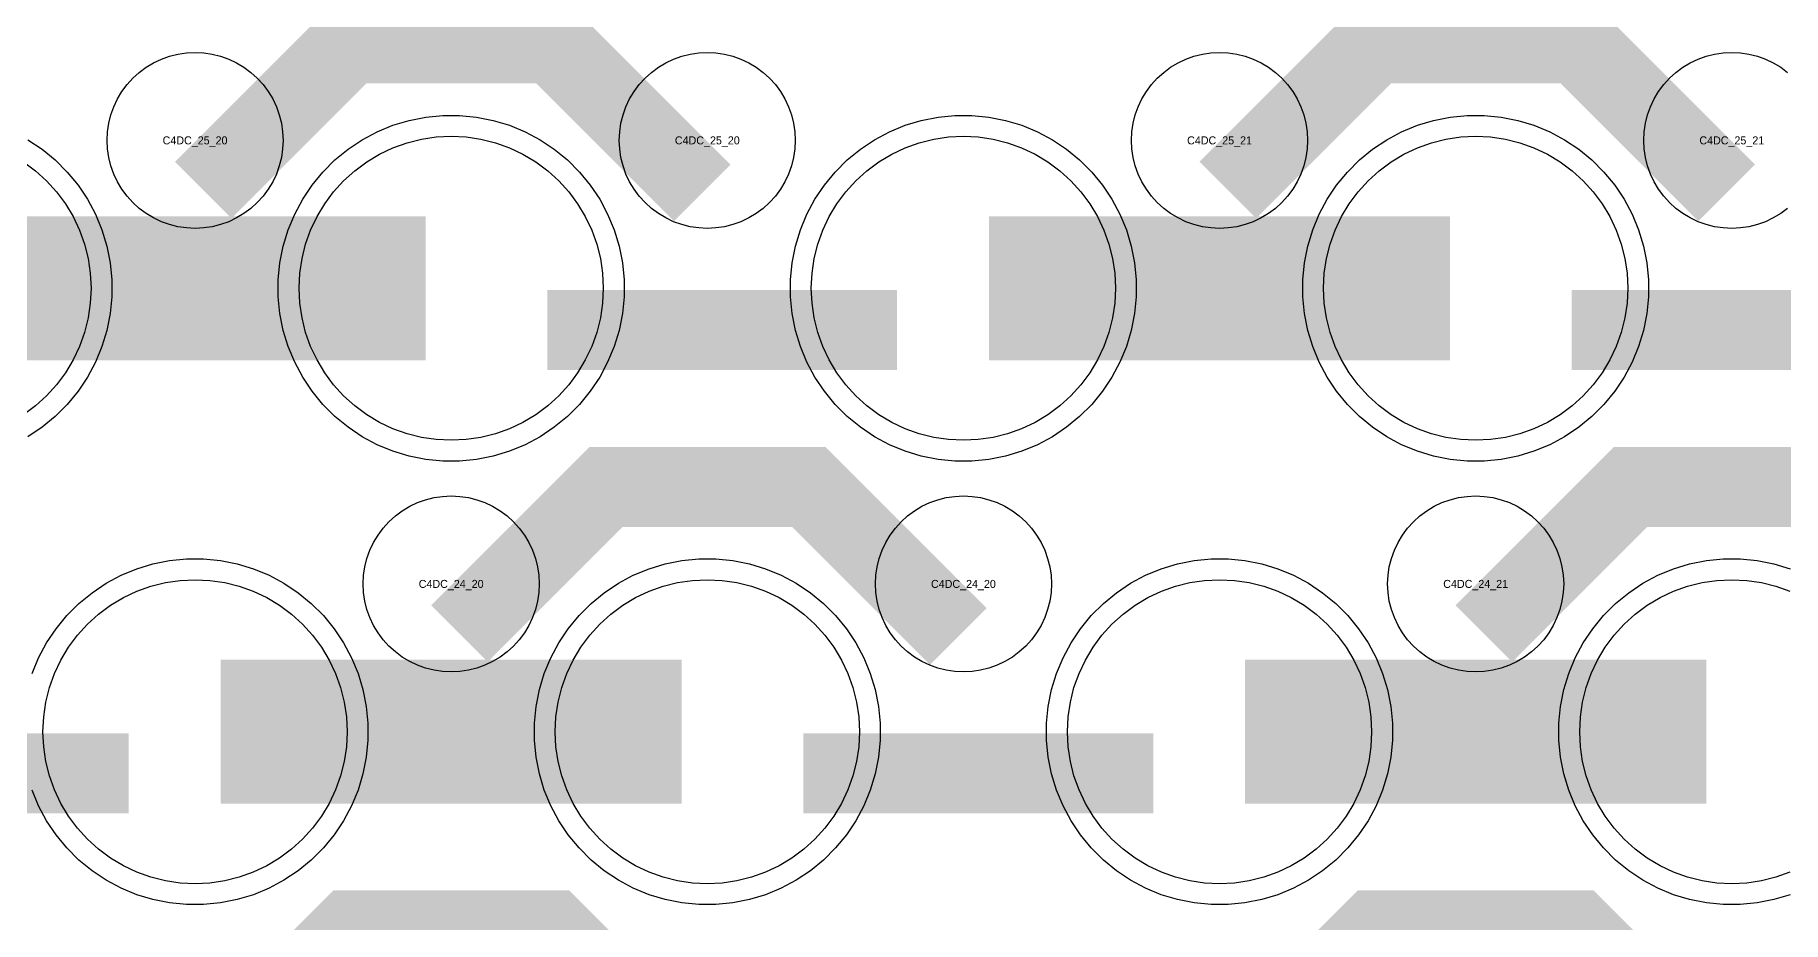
# Model space of a CAD drawing. Extents: x -11880 to 11880, y -14992 to 14992.
# Drawn here: x -5650 to -5104, y -11573 to -11296 of the extents above; entities that cross this region are included whole.
import ezdxf
from ezdxf.enums import TextEntityAlignment as Align

# ---------------------------------------------------------------- set-up
doc = ezdxf.new("R2010")
doc.units = 0
doc.header["$MEASUREMENT"] = 0
for name, color, linetype in [('GDS_775_DT_237', 138, 'CONTINUOUS'), ('RDL1_FS', 34, 'CONTINUOUS'), ('RDL_BS', 160, 'CONTINUOUS')]:
    doc.layers.add(name, color=color, linetype=linetype)

msp = doc.modelspace()

# ---------------------------------------------------------------- linework, layer by layer
at = {"layer": 'RDL1_FS'}
for points in [[(-5520, -11422.969), (-5524.657, -11422.74), (-5529.268, -11422.056), (-5533.791, -11420.924), (-5538.181, -11419.352), (-5542.395, -11417.36), (-5546.395, -11414.962), (-5550.14, -11412.184), (-5553.594, -11409.054), (-5556.724, -11405.6), (-5559.502, -11401.855), (-5561.9, -11397.855), (-5563.892, -11393.641), (-5565.464, -11389.251), (-5566.596, -11384.728), (-5567.28, -11380.117), (-5567.509, -11375.46), (-5567.28, -11370.803), (-5566.596, -11366.192), (-5565.464, -11361.669), (-5563.892, -11357.279), (-5561.9, -11353.065), (-5559.502, -11349.065), (-5556.724, -11345.32), (-5553.594, -11341.866), (-5550.14, -11338.736), (-5546.395, -11335.958), (-5542.395, -11333.56), (-5538.181, -11331.568), (-5533.791, -11329.996), (-5529.268, -11328.864), (-5524.657, -11328.18), (-5520, -11327.951), (-5515.343, -11328.18), (-5510.732, -11328.864), (-5506.209, -11329.996), (-5501.819, -11331.568), (-5497.605, -11333.56), (-5493.605, -11335.958), (-5489.86, -11338.736), (-5486.406, -11341.866), (-5483.276, -11345.32), (-5480.498, -11349.065), (-5478.1, -11353.065), (-5476.108, -11357.279), (-5474.536, -11361.669), (-5473.404, -11366.192), (-5472.72, -11370.803), (-5472.491, -11375.46), (-5472.72, -11380.117), (-5473.404, -11384.728), (-5474.536, -11389.251), (-5476.108, -11393.641), (-5478.1, -11397.855), (-5480.498, -11401.855), (-5483.276, -11405.6), (-5486.406, -11409.054), (-5489.86, -11412.184), (-5493.605, -11414.962), (-5497.605, -11417.36), (-5501.819, -11419.352), (-5506.209, -11420.924), (-5510.732, -11422.056), (-5515.343, -11422.74)], [(-5360, -11422.969), (-5364.657, -11422.74), (-5369.268, -11422.056), (-5373.791, -11420.924), (-5378.181, -11419.352), (-5382.395, -11417.36), (-5386.395, -11414.962), (-5390.14, -11412.184), (-5393.594, -11409.054), (-5396.724, -11405.6), (-5399.502, -11401.855), (-5401.9, -11397.855), (-5403.892, -11393.641), (-5405.464, -11389.251), (-5406.596, -11384.728), (-5407.28, -11380.117), (-5407.509, -11375.46), (-5407.28, -11370.803), (-5406.596, -11366.192), (-5405.464, -11361.669), (-5403.892, -11357.279), (-5401.9, -11353.065), (-5399.502, -11349.065), (-5396.724, -11345.32), (-5393.594, -11341.866), (-5390.14, -11338.736), (-5386.395, -11335.958), (-5382.395, -11333.56), (-5378.181, -11331.568), (-5373.791, -11329.996), (-5369.268, -11328.864), (-5364.657, -11328.18), (-5360, -11327.951), (-5355.343, -11328.18), (-5350.732, -11328.864), (-5346.209, -11329.996), (-5341.819, -11331.568), (-5337.605, -11333.56), (-5333.605, -11335.958), (-5329.86, -11338.736), (-5326.406, -11341.866), (-5323.276, -11345.32), (-5320.498, -11349.065), (-5318.1, -11353.065), (-5316.108, -11357.279), (-5314.536, -11361.669), (-5313.404, -11366.192), (-5312.72, -11370.803), (-5312.491, -11375.46), (-5312.72, -11380.117), (-5313.404, -11384.728), (-5314.536, -11389.251), (-5316.108, -11393.641), (-5318.1, -11397.855), (-5320.498, -11401.855), (-5323.276, -11405.6), (-5326.406, -11409.054), (-5329.86, -11412.184), (-5333.605, -11414.962), (-5337.605, -11417.36), (-5341.819, -11419.352), (-5346.209, -11420.924), (-5350.732, -11422.056), (-5355.343, -11422.74)], [(-5200, -11422.969), (-5204.657, -11422.74), (-5209.268, -11422.056), (-5213.791, -11420.924), (-5218.181, -11419.352), (-5222.395, -11417.36), (-5226.395, -11414.962), (-5230.14, -11412.184), (-5233.594, -11409.054), (-5236.724, -11405.6), (-5239.502, -11401.855), (-5241.9, -11397.855), (-5243.892, -11393.641), (-5245.464, -11389.251), (-5246.596, -11384.728), (-5247.28, -11380.117), (-5247.509, -11375.46), (-5247.28, -11370.803), (-5246.596, -11366.192), (-5245.464, -11361.669), (-5243.892, -11357.279), (-5241.9, -11353.065), (-5239.502, -11349.065), (-5236.724, -11345.32), (-5233.594, -11341.866), (-5230.14, -11338.736), (-5226.395, -11335.958), (-5222.395, -11333.56), (-5218.181, -11331.568), (-5213.791, -11329.996), (-5209.268, -11328.864), (-5204.657, -11328.18), (-5200, -11327.951), (-5195.343, -11328.18), (-5190.732, -11328.864), (-5186.209, -11329.996), (-5181.819, -11331.568), (-5177.605, -11333.56), (-5173.605, -11335.958), (-5169.86, -11338.736), (-5166.406, -11341.866), (-5163.276, -11345.32), (-5160.498, -11349.065), (-5158.1, -11353.065), (-5156.108, -11357.279), (-5154.536, -11361.669), (-5153.404, -11366.192), (-5152.72, -11370.803), (-5152.491, -11375.46), (-5152.72, -11380.117), (-5153.404, -11384.728), (-5154.536, -11389.251), (-5156.108, -11393.641), (-5158.1, -11397.855), (-5160.498, -11401.855), (-5163.276, -11405.6), (-5166.406, -11409.054), (-5169.86, -11412.184), (-5173.605, -11414.962), (-5177.605, -11417.36), (-5181.819, -11419.352), (-5186.209, -11420.924), (-5190.732, -11422.056), (-5195.343, -11422.74)]]:
    msp.add_lwpolyline(points, close=True, dxfattribs=at)
msp.add_lwpolyline([(-5653.605, -11335.958), (-5649.86, -11338.736), (-5646.406, -11341.866), (-5643.276, -11345.32), (-5640.498, -11349.065), (-5638.1, -11353.065), (-5636.108, -11357.279), (-5634.536, -11361.669), (-5633.404, -11366.192), (-5632.72, -11370.803), (-5632.491, -11375.46), (-5632.72, -11380.117), (-5633.404, -11384.728), (-5634.536, -11389.251), (-5636.108, -11393.641), (-5638.1, -11397.855), (-5640.498, -11401.855), (-5643.276, -11405.6), (-5646.406, -11409.054), (-5649.86, -11412.184), (-5653.605, -11414.962)], dxfattribs=at)
for points in [[(-5671.998, -11375.46, 45, 45, 0), (-5599.998, -11375.46, 45, 45, 0)], [(-5599.998, -11375.46, 45, 45, 0), (-5527.998, -11375.46, 45, 45, 0)], [(-5351.998, -11375.46, 45, 45, 0), (-5279.998, -11375.46, 45, 45, 0)], [(-5279.998, -11375.46, 45, 45, 0), (-5207.998, -11375.46, 45, 45, 0)]]:
    msp.add_lwpolyline(points, format="xyseb", dxfattribs=at)
at = {"layer": 'RDL1_FS', "color": 240, "true_color": 0xed1f24}
for points in [[(-5600, -11561.534), (-5604.657, -11561.305), (-5609.268, -11560.621), (-5613.791, -11559.489), (-5618.181, -11557.917), (-5622.395, -11555.925), (-5626.395, -11553.527), (-5630.14, -11550.749), (-5633.594, -11547.619), (-5636.724, -11544.165), (-5639.502, -11540.42), (-5641.9, -11536.42), (-5643.892, -11532.206), (-5645.464, -11527.816), (-5646.596, -11523.293), (-5647.28, -11518.682), (-5647.509, -11514.025), (-5647.28, -11509.368), (-5646.596, -11504.757), (-5645.464, -11500.234), (-5643.892, -11495.844), (-5641.9, -11491.63), (-5639.502, -11487.63), (-5636.724, -11483.885), (-5633.594, -11480.431), (-5630.14, -11477.301), (-5626.395, -11474.523), (-5622.395, -11472.125), (-5618.181, -11470.133), (-5613.791, -11468.561), (-5609.268, -11467.429), (-5604.657, -11466.745), (-5600, -11466.516), (-5595.343, -11466.745), (-5590.732, -11467.429), (-5586.209, -11468.561), (-5581.819, -11470.133), (-5577.605, -11472.125), (-5573.605, -11474.523), (-5569.86, -11477.301), (-5566.406, -11480.431), (-5563.276, -11483.885), (-5560.498, -11487.63), (-5558.1, -11491.63), (-5556.108, -11495.844), (-5554.536, -11500.234), (-5553.404, -11504.757), (-5552.72, -11509.368), (-5552.491, -11514.025), (-5552.72, -11518.682), (-5553.404, -11523.293), (-5554.536, -11527.816), (-5556.108, -11532.206), (-5558.1, -11536.42), (-5560.498, -11540.42), (-5563.276, -11544.165), (-5566.406, -11547.619), (-5569.86, -11550.749), (-5573.605, -11553.527), (-5577.605, -11555.925), (-5581.819, -11557.917), (-5586.209, -11559.489), (-5590.732, -11560.621), (-5595.343, -11561.305)], [(-5440, -11561.534), (-5444.657, -11561.305), (-5449.268, -11560.621), (-5453.791, -11559.489), (-5458.181, -11557.917), (-5462.395, -11555.925), (-5466.395, -11553.527), (-5470.14, -11550.749), (-5473.594, -11547.619), (-5476.724, -11544.165), (-5479.502, -11540.42), (-5481.9, -11536.42), (-5483.892, -11532.206), (-5485.464, -11527.816), (-5486.596, -11523.293), (-5487.28, -11518.682), (-5487.509, -11514.025), (-5487.28, -11509.368), (-5486.596, -11504.757), (-5485.464, -11500.234), (-5483.892, -11495.844), (-5481.9, -11491.63), (-5479.502, -11487.63), (-5476.724, -11483.885), (-5473.594, -11480.431), (-5470.14, -11477.301), (-5466.395, -11474.523), (-5462.395, -11472.125), (-5458.181, -11470.133), (-5453.791, -11468.561), (-5449.268, -11467.429), (-5444.657, -11466.745), (-5440, -11466.516), (-5435.343, -11466.745), (-5430.732, -11467.429), (-5426.209, -11468.561), (-5421.819, -11470.133), (-5417.605, -11472.125), (-5413.605, -11474.523), (-5409.86, -11477.301), (-5406.406, -11480.431), (-5403.276, -11483.885), (-5400.498, -11487.63), (-5398.1, -11491.63), (-5396.108, -11495.844), (-5394.536, -11500.234), (-5393.404, -11504.757), (-5392.72, -11509.368), (-5392.491, -11514.025), (-5392.72, -11518.682), (-5393.404, -11523.293), (-5394.536, -11527.816), (-5396.108, -11532.206), (-5398.1, -11536.42), (-5400.498, -11540.42), (-5403.276, -11544.165), (-5406.406, -11547.619), (-5409.86, -11550.749), (-5413.605, -11553.527), (-5417.605, -11555.925), (-5421.819, -11557.917), (-5426.209, -11559.489), (-5430.732, -11560.621), (-5435.343, -11561.305)], [(-5280, -11561.534), (-5284.657, -11561.305), (-5289.268, -11560.621), (-5293.791, -11559.489), (-5298.181, -11557.917), (-5302.395, -11555.925), (-5306.395, -11553.527), (-5310.14, -11550.749), (-5313.594, -11547.619), (-5316.724, -11544.165), (-5319.502, -11540.42), (-5321.9, -11536.42), (-5323.892, -11532.206), (-5325.464, -11527.816), (-5326.596, -11523.293), (-5327.28, -11518.682), (-5327.509, -11514.025), (-5327.28, -11509.368), (-5326.596, -11504.757), (-5325.464, -11500.234), (-5323.892, -11495.844), (-5321.9, -11491.63), (-5319.502, -11487.63), (-5316.724, -11483.885), (-5313.594, -11480.431), (-5310.14, -11477.301), (-5306.395, -11474.523), (-5302.395, -11472.125), (-5298.181, -11470.133), (-5293.791, -11468.561), (-5289.268, -11467.429), (-5284.657, -11466.745), (-5280, -11466.516), (-5275.343, -11466.745), (-5270.732, -11467.429), (-5266.209, -11468.561), (-5261.819, -11470.133), (-5257.605, -11472.125), (-5253.605, -11474.523), (-5249.86, -11477.301), (-5246.406, -11480.431), (-5243.276, -11483.885), (-5240.498, -11487.63), (-5238.1, -11491.63), (-5236.108, -11495.844), (-5234.536, -11500.234), (-5233.404, -11504.757), (-5232.72, -11509.368), (-5232.491, -11514.025), (-5232.72, -11518.682), (-5233.404, -11523.293), (-5234.536, -11527.816), (-5236.108, -11532.206), (-5238.1, -11536.42), (-5240.498, -11540.42), (-5243.276, -11544.165), (-5246.406, -11547.619), (-5249.86, -11550.749), (-5253.605, -11553.527), (-5257.605, -11555.925), (-5261.819, -11557.917), (-5266.209, -11559.489), (-5270.732, -11560.621), (-5275.343, -11561.305)]]:
    msp.add_lwpolyline(points, close=True, dxfattribs=at)
msp.add_lwpolyline([(-5101.819, -11557.917), (-5106.209, -11559.489), (-5110.732, -11560.621), (-5115.343, -11561.305), (-5120, -11561.534), (-5124.657, -11561.305), (-5129.268, -11560.621), (-5133.791, -11559.489), (-5138.181, -11557.917), (-5142.395, -11555.925), (-5146.395, -11553.527), (-5150.14, -11550.749), (-5153.594, -11547.619), (-5156.724, -11544.165), (-5159.502, -11540.42), (-5161.9, -11536.42), (-5163.892, -11532.206), (-5165.464, -11527.816), (-5166.596, -11523.293), (-5167.28, -11518.682), (-5167.509, -11514.025), (-5167.28, -11509.368), (-5166.596, -11504.757), (-5165.464, -11500.234), (-5163.892, -11495.844), (-5161.9, -11491.63), (-5159.502, -11487.63), (-5156.724, -11483.885), (-5153.594, -11480.431), (-5150.14, -11477.301), (-5146.395, -11474.523), (-5142.395, -11472.125), (-5138.181, -11470.133), (-5133.791, -11468.561), (-5129.268, -11467.429), (-5124.657, -11466.745), (-5120, -11466.516), (-5115.343, -11466.745), (-5110.732, -11467.429), (-5106.209, -11468.561), (-5101.819, -11470.133)], dxfattribs=at)
for points in [[(-5591.998, -11514.025, 45, 45, 0), (-5519.998, -11514.025, 45, 45, 0)], [(-5519.998, -11514.025, 45, 45, 0), (-5447.998, -11514.025, 45, 45, 0)], [(-5271.998, -11514.025, 45, 45, 0), (-5199.998, -11514.025, 45, 45, 0)], [(-5199.998, -11514.025, 45, 45, 0), (-5127.998, -11514.025, 45, 45, 0)]]:
    msp.add_lwpolyline(points, format="xyseb", dxfattribs=at)
at = {"layer": 'RDL_BS'}
for points in [[(-5597.438, -11344.774, 25, 25, 0), (-5551.623, -11298.959, 25, 25, 0), (-5518.07, -11298.959, 25, 25, 0)], [(-5441.599, -11345.673, 25, 25, 0), (-5488.313, -11298.959, 25, 25, 0), (-5518.071, -11298.959, 25, 25, 0)], [(-5277.438, -11344.774, 25, 25, 0), (-5231.623, -11298.959, 25, 25, 0), (-5198.07, -11298.959, 25, 25, 0)], [(-5121.599, -11345.673, 25, 25, 0), (-5168.313, -11298.959, 25, 25, 0), (-5198.071, -11298.959, 25, 25, 0)], [(-5489.984, -11388.473, 25, 25, 0), (-5380.719, -11388.473, 25, 25, 0)], [(-5169.984, -11388.473, 25, 25, 0), (-5060.719, -11388.473, 25, 25, 0)], [(-5517.438, -11483.339, 25, 25, 0), (-5471.623, -11437.524, 25, 25, 0), (-5438.07, -11437.524, 25, 25, 0)], [(-5361.599, -11484.238, 25, 25, 0), (-5408.313, -11437.524, 25, 25, 0), (-5438.071, -11437.524, 25, 25, 0)], [(-5197.438, -11483.339, 25, 25, 0), (-5151.623, -11437.524, 25, 25, 0), (-5118.07, -11437.524, 25, 25, 0)], [(-5041.599, -11484.238, 25, 25, 0), (-5088.313, -11437.524, 25, 25, 0), (-5118.071, -11437.524, 25, 25, 0)], [(-5597.438, -11621.904, 25, 25, 0), (-5551.623, -11576.089, 25, 25, 0), (-5518.07, -11576.089, 25, 25, 0)], [(-5441.599, -11622.803, 25, 25, 0), (-5488.313, -11576.089, 25, 25, 0), (-5518.071, -11576.089, 25, 25, 0)], [(-5277.438, -11621.904, 25, 25, 0), (-5231.623, -11576.089, 25, 25, 0), (-5198.07, -11576.089, 25, 25, 0)], [(-5121.599, -11622.803, 25, 25, 0), (-5168.313, -11576.089, 25, 25, 0), (-5198.071, -11576.089, 25, 25, 0)]]:
    msp.add_lwpolyline(points, format="xyseb", dxfattribs=at)
for points in [[(-5600, -11356.766), (-5602.693, -11356.634), (-5605.365, -11356.238), (-5607.984, -11355.581), (-5610.519, -11354.674), (-5612.956, -11353.522), (-5615.28, -11352.129), (-5617.443, -11350.526), (-5619.442, -11348.714), (-5621.254, -11346.715), (-5622.857, -11344.552), (-5624.25, -11342.228), (-5625.402, -11339.791), (-5626.309, -11337.256), (-5626.966, -11334.637), (-5627.362, -11331.965), (-5627.494, -11329.272), (-5627.362, -11326.579), (-5626.966, -11323.907), (-5626.309, -11321.288), (-5625.402, -11318.753), (-5624.25, -11316.316), (-5622.857, -11313.992), (-5621.254, -11311.829), (-5619.442, -11309.83), (-5617.443, -11308.018), (-5615.28, -11306.415), (-5612.956, -11305.022), (-5610.519, -11303.87), (-5607.984, -11302.963), (-5605.365, -11302.306), (-5602.693, -11301.91), (-5600, -11301.778), (-5597.307, -11301.91), (-5594.635, -11302.306), (-5592.016, -11302.963), (-5589.481, -11303.87), (-5587.044, -11305.022), (-5584.72, -11306.415), (-5582.557, -11308.018), (-5580.558, -11309.83), (-5578.746, -11311.829), (-5577.143, -11313.992), (-5575.75, -11316.316), (-5574.598, -11318.753), (-5573.691, -11321.288), (-5573.034, -11323.907), (-5572.638, -11326.579), (-5572.506, -11329.272), (-5572.638, -11331.965), (-5573.034, -11334.637), (-5573.691, -11337.256), (-5574.598, -11339.791), (-5575.75, -11342.228), (-5577.143, -11344.552), (-5578.746, -11346.715), (-5580.558, -11348.714), (-5582.557, -11350.526), (-5584.72, -11352.129), (-5587.044, -11353.522), (-5589.481, -11354.674), (-5592.016, -11355.581), (-5594.635, -11356.238), (-5597.307, -11356.634)], [(-5440, -11356.766), (-5442.693, -11356.634), (-5445.365, -11356.238), (-5447.984, -11355.581), (-5450.519, -11354.674), (-5452.956, -11353.522), (-5455.28, -11352.129), (-5457.443, -11350.526), (-5459.442, -11348.714), (-5461.254, -11346.715), (-5462.857, -11344.552), (-5464.25, -11342.228), (-5465.402, -11339.791), (-5466.309, -11337.256), (-5466.966, -11334.637), (-5467.362, -11331.965), (-5467.494, -11329.272), (-5467.362, -11326.579), (-5466.966, -11323.907), (-5466.309, -11321.288), (-5465.402, -11318.753), (-5464.25, -11316.316), (-5462.857, -11313.992), (-5461.254, -11311.829), (-5459.442, -11309.83), (-5457.443, -11308.018), (-5455.28, -11306.415), (-5452.956, -11305.022), (-5450.519, -11303.87), (-5447.984, -11302.963), (-5445.365, -11302.306), (-5442.693, -11301.91), (-5440, -11301.778), (-5437.307, -11301.91), (-5434.635, -11302.306), (-5432.016, -11302.963), (-5429.481, -11303.87), (-5427.044, -11305.022), (-5424.72, -11306.415), (-5422.557, -11308.018), (-5420.558, -11309.83), (-5418.746, -11311.829), (-5417.143, -11313.992), (-5415.75, -11316.316), (-5414.598, -11318.753), (-5413.691, -11321.288), (-5413.034, -11323.907), (-5412.638, -11326.579), (-5412.506, -11329.272), (-5412.638, -11331.965), (-5413.034, -11334.637), (-5413.691, -11337.256), (-5414.598, -11339.791), (-5415.75, -11342.228), (-5417.143, -11344.552), (-5418.746, -11346.715), (-5420.558, -11348.714), (-5422.557, -11350.526), (-5424.72, -11352.129), (-5427.044, -11353.522), (-5429.481, -11354.674), (-5432.016, -11355.581), (-5434.635, -11356.238), (-5437.307, -11356.634)], [(-5280, -11356.766), (-5282.693, -11356.634), (-5285.365, -11356.238), (-5287.984, -11355.581), (-5290.519, -11354.674), (-5292.956, -11353.522), (-5295.28, -11352.129), (-5297.443, -11350.526), (-5299.442, -11348.714), (-5301.254, -11346.715), (-5302.857, -11344.552), (-5304.25, -11342.228), (-5305.402, -11339.791), (-5306.309, -11337.256), (-5306.966, -11334.637), (-5307.362, -11331.965), (-5307.494, -11329.272), (-5307.362, -11326.579), (-5306.966, -11323.907), (-5306.309, -11321.288), (-5305.402, -11318.753), (-5304.25, -11316.316), (-5302.857, -11313.992), (-5301.254, -11311.829), (-5299.442, -11309.83), (-5297.443, -11308.018), (-5295.28, -11306.415), (-5292.956, -11305.022), (-5290.519, -11303.87), (-5287.984, -11302.963), (-5285.365, -11302.306), (-5282.693, -11301.91), (-5280, -11301.778), (-5277.307, -11301.91), (-5274.635, -11302.306), (-5272.016, -11302.963), (-5269.481, -11303.87), (-5267.044, -11305.022), (-5264.72, -11306.415), (-5262.557, -11308.018), (-5260.558, -11309.83), (-5258.746, -11311.829), (-5257.143, -11313.992), (-5255.75, -11316.316), (-5254.598, -11318.753), (-5253.691, -11321.288), (-5253.034, -11323.907), (-5252.638, -11326.579), (-5252.506, -11329.272), (-5252.638, -11331.965), (-5253.034, -11334.637), (-5253.691, -11337.256), (-5254.598, -11339.791), (-5255.75, -11342.228), (-5257.143, -11344.552), (-5258.746, -11346.715), (-5260.558, -11348.714), (-5262.557, -11350.526), (-5264.72, -11352.129), (-5267.044, -11353.522), (-5269.481, -11354.674), (-5272.016, -11355.581), (-5274.635, -11356.238), (-5277.307, -11356.634)], [(-5522.644, -11429.46), (-5527.938, -11428.943), (-5533.165, -11427.897), (-5538.205, -11426.366), (-5543.115, -11424.335), (-5547.777, -11421.843), (-5552.191, -11418.896), (-5556.292, -11415.534), (-5560.074, -11411.752), (-5563.436, -11407.651), (-5566.383, -11403.237), (-5568.875, -11398.575), (-5570.906, -11393.665), (-5572.437, -11388.625), (-5573.483, -11383.398), (-5574, -11378.104), (-5574, -11372.816), (-5573.483, -11367.522), (-5572.437, -11362.295), (-5570.906, -11357.255), (-5568.875, -11352.345), (-5566.383, -11347.683), (-5563.436, -11343.269), (-5560.074, -11339.168), (-5556.292, -11335.386), (-5552.191, -11332.024), (-5547.777, -11329.077), (-5543.115, -11326.585), (-5538.205, -11324.554), (-5533.165, -11323.023), (-5527.938, -11321.977), (-5522.644, -11321.46), (-5517.356, -11321.46), (-5512.062, -11321.977), (-5506.835, -11323.023), (-5501.795, -11324.554), (-5496.885, -11326.585), (-5492.223, -11329.077), (-5487.809, -11332.024), (-5483.708, -11335.386), (-5479.926, -11339.168), (-5476.564, -11343.269), (-5473.617, -11347.683), (-5471.125, -11352.345), (-5469.094, -11357.255), (-5467.563, -11362.295), (-5466.517, -11367.522), (-5466, -11372.816), (-5466, -11378.104), (-5466.517, -11383.398), (-5467.563, -11388.625), (-5469.094, -11393.665), (-5471.125, -11398.575), (-5473.617, -11403.237), (-5476.564, -11407.651), (-5479.926, -11411.752), (-5483.708, -11415.534), (-5487.809, -11418.896), (-5492.223, -11421.843), (-5496.885, -11424.335), (-5501.795, -11426.366), (-5506.835, -11427.897), (-5512.062, -11428.943), (-5517.356, -11429.46)], [(-5362.644, -11429.46), (-5367.938, -11428.943), (-5373.165, -11427.897), (-5378.205, -11426.366), (-5383.115, -11424.335), (-5387.777, -11421.843), (-5392.191, -11418.896), (-5396.292, -11415.534), (-5400.074, -11411.752), (-5403.436, -11407.651), (-5406.383, -11403.237), (-5408.875, -11398.575), (-5410.906, -11393.665), (-5412.437, -11388.625), (-5413.483, -11383.398), (-5414, -11378.104), (-5414, -11372.816), (-5413.483, -11367.522), (-5412.437, -11362.295), (-5410.906, -11357.255), (-5408.875, -11352.345), (-5406.383, -11347.683), (-5403.436, -11343.269), (-5400.074, -11339.168), (-5396.292, -11335.386), (-5392.191, -11332.024), (-5387.777, -11329.077), (-5383.115, -11326.585), (-5378.205, -11324.554), (-5373.165, -11323.023), (-5367.938, -11321.977), (-5362.644, -11321.46), (-5357.356, -11321.46), (-5352.062, -11321.977), (-5346.835, -11323.023), (-5341.795, -11324.554), (-5336.885, -11326.585), (-5332.223, -11329.077), (-5327.809, -11332.024), (-5323.708, -11335.386), (-5319.926, -11339.168), (-5316.564, -11343.269), (-5313.617, -11347.683), (-5311.125, -11352.345), (-5309.094, -11357.255), (-5307.563, -11362.295), (-5306.517, -11367.522), (-5306, -11372.816), (-5306, -11378.104), (-5306.517, -11383.398), (-5307.563, -11388.625), (-5309.094, -11393.665), (-5311.125, -11398.575), (-5313.617, -11403.237), (-5316.564, -11407.651), (-5319.926, -11411.752), (-5323.708, -11415.534), (-5327.809, -11418.896), (-5332.223, -11421.843), (-5336.885, -11424.335), (-5341.795, -11426.366), (-5346.835, -11427.897), (-5352.062, -11428.943), (-5357.356, -11429.46)], [(-5202.644, -11429.46), (-5207.938, -11428.943), (-5213.165, -11427.897), (-5218.205, -11426.366), (-5223.115, -11424.335), (-5227.777, -11421.843), (-5232.191, -11418.896), (-5236.292, -11415.534), (-5240.074, -11411.752), (-5243.436, -11407.651), (-5246.383, -11403.237), (-5248.875, -11398.575), (-5250.906, -11393.665), (-5252.437, -11388.625), (-5253.483, -11383.398), (-5254, -11378.104), (-5254, -11372.816), (-5253.483, -11367.522), (-5252.437, -11362.295), (-5250.906, -11357.255), (-5248.875, -11352.345), (-5246.383, -11347.683), (-5243.436, -11343.269), (-5240.074, -11339.168), (-5236.292, -11335.386), (-5232.191, -11332.024), (-5227.777, -11329.077), (-5223.115, -11326.585), (-5218.205, -11324.554), (-5213.165, -11323.023), (-5207.938, -11321.977), (-5202.644, -11321.46), (-5197.356, -11321.46), (-5192.062, -11321.977), (-5186.835, -11323.023), (-5181.795, -11324.554), (-5176.885, -11326.585), (-5172.223, -11329.077), (-5167.809, -11332.024), (-5163.708, -11335.386), (-5159.926, -11339.168), (-5156.564, -11343.269), (-5153.617, -11347.683), (-5151.125, -11352.345), (-5149.094, -11357.255), (-5147.563, -11362.295), (-5146.517, -11367.522), (-5146, -11372.816), (-5146, -11378.104), (-5146.517, -11383.398), (-5147.563, -11388.625), (-5149.094, -11393.665), (-5151.125, -11398.575), (-5153.617, -11403.237), (-5156.564, -11407.651), (-5159.926, -11411.752), (-5163.708, -11415.534), (-5167.809, -11418.896), (-5172.223, -11421.843), (-5176.885, -11424.335), (-5181.795, -11426.366), (-5186.835, -11427.897), (-5192.062, -11428.943), (-5197.356, -11429.46)], [(-5520, -11495.331), (-5522.693, -11495.199), (-5525.365, -11494.803), (-5527.984, -11494.146), (-5530.519, -11493.239), (-5532.956, -11492.087), (-5535.28, -11490.694), (-5537.443, -11489.091), (-5539.442, -11487.279), (-5541.254, -11485.28), (-5542.857, -11483.117), (-5544.25, -11480.793), (-5545.402, -11478.356), (-5546.309, -11475.821), (-5546.966, -11473.202), (-5547.362, -11470.53), (-5547.494, -11467.837), (-5547.362, -11465.144), (-5546.966, -11462.472), (-5546.309, -11459.853), (-5545.402, -11457.318), (-5544.25, -11454.881), (-5542.857, -11452.557), (-5541.254, -11450.394), (-5539.442, -11448.395), (-5537.443, -11446.583), (-5535.28, -11444.98), (-5532.956, -11443.587), (-5530.519, -11442.435), (-5527.984, -11441.528), (-5525.365, -11440.871), (-5522.693, -11440.475), (-5520, -11440.343), (-5517.307, -11440.475), (-5514.635, -11440.871), (-5512.016, -11441.528), (-5509.481, -11442.435), (-5507.044, -11443.587), (-5504.72, -11444.98), (-5502.557, -11446.583), (-5500.558, -11448.395), (-5498.746, -11450.394), (-5497.143, -11452.557), (-5495.75, -11454.881), (-5494.598, -11457.318), (-5493.691, -11459.853), (-5493.034, -11462.472), (-5492.638, -11465.144), (-5492.506, -11467.837), (-5492.638, -11470.53), (-5493.034, -11473.202), (-5493.691, -11475.821), (-5494.598, -11478.356), (-5495.75, -11480.793), (-5497.143, -11483.117), (-5498.746, -11485.28), (-5500.558, -11487.279), (-5502.557, -11489.091), (-5504.72, -11490.694), (-5507.044, -11492.087), (-5509.481, -11493.239), (-5512.016, -11494.146), (-5514.635, -11494.803), (-5517.307, -11495.199)], [(-5360, -11495.331), (-5362.693, -11495.199), (-5365.365, -11494.803), (-5367.984, -11494.146), (-5370.519, -11493.239), (-5372.956, -11492.087), (-5375.28, -11490.694), (-5377.443, -11489.091), (-5379.442, -11487.279), (-5381.254, -11485.28), (-5382.857, -11483.117), (-5384.25, -11480.793), (-5385.402, -11478.356), (-5386.309, -11475.821), (-5386.966, -11473.202), (-5387.362, -11470.53), (-5387.494, -11467.837), (-5387.362, -11465.144), (-5386.966, -11462.472), (-5386.309, -11459.853), (-5385.402, -11457.318), (-5384.25, -11454.881), (-5382.857, -11452.557), (-5381.254, -11450.394), (-5379.442, -11448.395), (-5377.443, -11446.583), (-5375.28, -11444.98), (-5372.956, -11443.587), (-5370.519, -11442.435), (-5367.984, -11441.528), (-5365.365, -11440.871), (-5362.693, -11440.475), (-5360, -11440.343), (-5357.307, -11440.475), (-5354.635, -11440.871), (-5352.016, -11441.528), (-5349.481, -11442.435), (-5347.044, -11443.587), (-5344.72, -11444.98), (-5342.557, -11446.583), (-5340.558, -11448.395), (-5338.746, -11450.394), (-5337.143, -11452.557), (-5335.75, -11454.881), (-5334.598, -11457.318), (-5333.691, -11459.853), (-5333.034, -11462.472), (-5332.638, -11465.144), (-5332.506, -11467.837), (-5332.638, -11470.53), (-5333.034, -11473.202), (-5333.691, -11475.821), (-5334.598, -11478.356), (-5335.75, -11480.793), (-5337.143, -11483.117), (-5338.746, -11485.28), (-5340.558, -11487.279), (-5342.557, -11489.091), (-5344.72, -11490.694), (-5347.044, -11492.087), (-5349.481, -11493.239), (-5352.016, -11494.146), (-5354.635, -11494.803), (-5357.307, -11495.199)], [(-5200, -11495.331), (-5202.693, -11495.199), (-5205.365, -11494.803), (-5207.984, -11494.146), (-5210.519, -11493.239), (-5212.956, -11492.087), (-5215.28, -11490.694), (-5217.443, -11489.091), (-5219.442, -11487.279), (-5221.254, -11485.28), (-5222.857, -11483.117), (-5224.25, -11480.793), (-5225.402, -11478.356), (-5226.309, -11475.821), (-5226.966, -11473.202), (-5227.362, -11470.53), (-5227.494, -11467.837), (-5227.362, -11465.144), (-5226.966, -11462.472), (-5226.309, -11459.853), (-5225.402, -11457.318), (-5224.25, -11454.881), (-5222.857, -11452.557), (-5221.254, -11450.394), (-5219.442, -11448.395), (-5217.443, -11446.583), (-5215.28, -11444.98), (-5212.956, -11443.587), (-5210.519, -11442.435), (-5207.984, -11441.528), (-5205.365, -11440.871), (-5202.693, -11440.475), (-5200, -11440.343), (-5197.307, -11440.475), (-5194.635, -11440.871), (-5192.016, -11441.528), (-5189.481, -11442.435), (-5187.044, -11443.587), (-5184.72, -11444.98), (-5182.557, -11446.583), (-5180.558, -11448.395), (-5178.746, -11450.394), (-5177.143, -11452.557), (-5175.75, -11454.881), (-5174.598, -11457.318), (-5173.691, -11459.853), (-5173.034, -11462.472), (-5172.638, -11465.144), (-5172.506, -11467.837), (-5172.638, -11470.53), (-5173.034, -11473.202), (-5173.691, -11475.821), (-5174.598, -11478.356), (-5175.75, -11480.793), (-5177.143, -11483.117), (-5178.746, -11485.28), (-5180.558, -11487.279), (-5182.557, -11489.091), (-5184.72, -11490.694), (-5187.044, -11492.087), (-5189.481, -11493.239), (-5192.016, -11494.146), (-5194.635, -11494.803), (-5197.307, -11495.199)]]:
    msp.add_lwpolyline(points, close=True, dxfattribs=at)
for points in [[(-5102.557, -11350.526), (-5104.72, -11352.129), (-5107.044, -11353.522), (-5109.481, -11354.674), (-5112.016, -11355.581), (-5114.635, -11356.238), (-5117.307, -11356.634), (-5120, -11356.766), (-5122.693, -11356.634), (-5125.365, -11356.238), (-5127.984, -11355.581), (-5130.519, -11354.674), (-5132.956, -11353.522), (-5135.28, -11352.129), (-5137.443, -11350.526), (-5139.442, -11348.714), (-5141.254, -11346.715), (-5142.857, -11344.552), (-5144.25, -11342.228), (-5145.402, -11339.791), (-5146.309, -11337.256), (-5146.966, -11334.637), (-5147.362, -11331.965), (-5147.494, -11329.272), (-5147.362, -11326.579), (-5146.966, -11323.907), (-5146.309, -11321.288), (-5145.402, -11318.753), (-5144.25, -11316.316), (-5142.857, -11313.992), (-5141.254, -11311.829), (-5139.442, -11309.83), (-5137.443, -11308.018), (-5135.28, -11306.415), (-5132.956, -11305.022), (-5130.519, -11303.87), (-5127.984, -11302.963), (-5125.365, -11302.306), (-5122.693, -11301.91), (-5120, -11301.778), (-5117.307, -11301.91), (-5114.635, -11302.306), (-5112.016, -11302.963), (-5109.481, -11303.87), (-5107.044, -11305.022), (-5104.72, -11306.415), (-5102.557, -11308.018)], [(-5652.223, -11329.077), (-5647.809, -11332.024), (-5643.708, -11335.386), (-5639.926, -11339.168), (-5636.564, -11343.269), (-5633.617, -11347.683), (-5631.125, -11352.345), (-5629.094, -11357.255), (-5627.563, -11362.295), (-5626.517, -11367.522), (-5626, -11372.816), (-5626, -11378.104), (-5626.517, -11383.398), (-5627.563, -11388.625), (-5629.094, -11393.665), (-5631.125, -11398.575), (-5633.617, -11403.237), (-5636.564, -11407.651), (-5639.926, -11411.752), (-5643.708, -11415.534), (-5647.809, -11418.896), (-5652.223, -11421.843)]]:
    msp.add_lwpolyline(points, dxfattribs=at)
at = {"layer": 'RDL_BS', "color": 240, "true_color": 0xed1f24}
for points in [[(-5650.906, -11495.82), (-5648.875, -11490.91), (-5646.383, -11486.248), (-5643.436, -11481.834), (-5640.074, -11477.733), (-5636.292, -11473.951), (-5632.191, -11470.589), (-5627.777, -11467.642), (-5623.115, -11465.15), (-5618.205, -11463.119), (-5613.165, -11461.588), (-5607.938, -11460.542), (-5602.644, -11460.025), (-5597.356, -11460.025), (-5592.062, -11460.542), (-5586.835, -11461.588), (-5581.795, -11463.119), (-5576.885, -11465.15), (-5572.223, -11467.642), (-5567.809, -11470.589), (-5563.708, -11473.951), (-5559.926, -11477.733), (-5556.564, -11481.834), (-5553.617, -11486.248), (-5551.125, -11490.91), (-5549.094, -11495.82), (-5547.563, -11500.86), (-5546.517, -11506.087), (-5546, -11511.381), (-5546, -11516.669), (-5546.517, -11521.963), (-5547.563, -11527.19), (-5549.094, -11532.23), (-5551.125, -11537.14), (-5553.617, -11541.802), (-5556.564, -11546.216), (-5559.926, -11550.317), (-5563.708, -11554.099), (-5567.809, -11557.461), (-5572.223, -11560.408), (-5576.885, -11562.9), (-5581.795, -11564.931), (-5586.835, -11566.462), (-5592.062, -11567.508), (-5597.356, -11568.025), (-5602.644, -11568.025), (-5607.938, -11567.508), (-5613.165, -11566.462), (-5618.205, -11564.931), (-5623.115, -11562.9), (-5627.777, -11560.408), (-5632.191, -11557.461), (-5636.292, -11554.099), (-5640.074, -11550.317), (-5643.436, -11546.216), (-5646.383, -11541.802), (-5648.875, -11537.14), (-5650.906, -11532.23)], [(-5101.795, -11564.931), (-5106.835, -11566.462), (-5112.062, -11567.508), (-5117.356, -11568.025), (-5122.644, -11568.025), (-5127.938, -11567.508), (-5133.165, -11566.462), (-5138.205, -11564.931), (-5143.115, -11562.9), (-5147.777, -11560.408), (-5152.191, -11557.461), (-5156.292, -11554.099), (-5160.074, -11550.317), (-5163.436, -11546.216), (-5166.383, -11541.802), (-5168.875, -11537.14), (-5170.906, -11532.23), (-5172.437, -11527.19), (-5173.483, -11521.963), (-5174, -11516.669), (-5174, -11511.381), (-5173.483, -11506.087), (-5172.437, -11500.86), (-5170.906, -11495.82), (-5168.875, -11490.91), (-5166.383, -11486.248), (-5163.436, -11481.834), (-5160.074, -11477.733), (-5156.292, -11473.951), (-5152.191, -11470.589), (-5147.777, -11467.642), (-5143.115, -11465.15), (-5138.205, -11463.119), (-5133.165, -11461.588), (-5127.938, -11460.542), (-5122.644, -11460.025), (-5117.356, -11460.025), (-5112.062, -11460.542), (-5106.835, -11461.588), (-5101.795, -11463.119)]]:
    msp.add_lwpolyline(points, dxfattribs=at)
for points in [[(-5442.644, -11568.025), (-5447.938, -11567.508), (-5453.165, -11566.462), (-5458.205, -11564.931), (-5463.115, -11562.9), (-5467.777, -11560.408), (-5472.191, -11557.461), (-5476.292, -11554.099), (-5480.074, -11550.317), (-5483.436, -11546.216), (-5486.383, -11541.802), (-5488.875, -11537.14), (-5490.906, -11532.23), (-5492.437, -11527.19), (-5493.483, -11521.963), (-5494, -11516.669), (-5494, -11511.381), (-5493.483, -11506.087), (-5492.437, -11500.86), (-5490.906, -11495.82), (-5488.875, -11490.91), (-5486.383, -11486.248), (-5483.436, -11481.834), (-5480.074, -11477.733), (-5476.292, -11473.951), (-5472.191, -11470.589), (-5467.777, -11467.642), (-5463.115, -11465.15), (-5458.205, -11463.119), (-5453.165, -11461.588), (-5447.938, -11460.542), (-5442.644, -11460.025), (-5437.356, -11460.025), (-5432.062, -11460.542), (-5426.835, -11461.588), (-5421.795, -11463.119), (-5416.885, -11465.15), (-5412.223, -11467.642), (-5407.809, -11470.589), (-5403.708, -11473.951), (-5399.926, -11477.733), (-5396.564, -11481.834), (-5393.617, -11486.248), (-5391.125, -11490.91), (-5389.094, -11495.82), (-5387.563, -11500.86), (-5386.517, -11506.087), (-5386, -11511.381), (-5386, -11516.669), (-5386.517, -11521.963), (-5387.563, -11527.19), (-5389.094, -11532.23), (-5391.125, -11537.14), (-5393.617, -11541.802), (-5396.564, -11546.216), (-5399.926, -11550.317), (-5403.708, -11554.099), (-5407.809, -11557.461), (-5412.223, -11560.408), (-5416.885, -11562.9), (-5421.795, -11564.931), (-5426.835, -11566.462), (-5432.062, -11567.508), (-5437.356, -11568.025)], [(-5282.644, -11568.025), (-5287.938, -11567.508), (-5293.165, -11566.462), (-5298.205, -11564.931), (-5303.115, -11562.9), (-5307.777, -11560.408), (-5312.191, -11557.461), (-5316.292, -11554.099), (-5320.074, -11550.317), (-5323.436, -11546.216), (-5326.383, -11541.802), (-5328.875, -11537.14), (-5330.906, -11532.23), (-5332.437, -11527.19), (-5333.483, -11521.963), (-5334, -11516.669), (-5334, -11511.381), (-5333.483, -11506.087), (-5332.437, -11500.86), (-5330.906, -11495.82), (-5328.875, -11490.91), (-5326.383, -11486.248), (-5323.436, -11481.834), (-5320.074, -11477.733), (-5316.292, -11473.951), (-5312.191, -11470.589), (-5307.777, -11467.642), (-5303.115, -11465.15), (-5298.205, -11463.119), (-5293.165, -11461.588), (-5287.938, -11460.542), (-5282.644, -11460.025), (-5277.356, -11460.025), (-5272.062, -11460.542), (-5266.835, -11461.588), (-5261.795, -11463.119), (-5256.885, -11465.15), (-5252.223, -11467.642), (-5247.809, -11470.589), (-5243.708, -11473.951), (-5239.926, -11477.733), (-5236.564, -11481.834), (-5233.617, -11486.248), (-5231.125, -11490.91), (-5229.094, -11495.82), (-5227.563, -11500.86), (-5226.517, -11506.087), (-5226, -11511.381), (-5226, -11516.669), (-5226.517, -11521.963), (-5227.563, -11527.19), (-5229.094, -11532.23), (-5231.125, -11537.14), (-5233.617, -11541.802), (-5236.564, -11546.216), (-5239.926, -11550.317), (-5243.708, -11554.099), (-5247.809, -11557.461), (-5252.223, -11560.408), (-5256.885, -11562.9), (-5261.795, -11564.931), (-5266.835, -11566.462), (-5272.062, -11567.508), (-5277.356, -11568.025)]]:
    msp.add_lwpolyline(points, close=True, dxfattribs=at)
for points in [[(-5729.984, -11527.038, 25, 25, 0), (-5620.719, -11527.038, 25, 25, 0)], [(-5409.984, -11527.038, 25, 25, 0), (-5300.719, -11527.038, 25, 25, 0)]]:
    msp.add_lwpolyline(points, format="xyseb", dxfattribs=at)

# ---------------------------------------------------------------- texts
at = {"layer": 'GDS_775_DT_237'}
for s, p in [('C4DC_25_20', (-5600, -11329.272)), ('C4DC_25_20', (-5600, -11329.272)), ('C4DC_25_20', (-5440, -11329.272)), ('C4DC_25_20', (-5440, -11329.272)), ('C4DC_25_21', (-5280, -11329.272)), ('C4DC_25_21', (-5280, -11329.272)), ('C4DC_25_21', (-5120, -11329.272)), ('C4DC_25_21', (-5120, -11329.272)), ('C4DC_24_20', (-5520, -11467.837)), ('C4DC_24_20', (-5520, -11467.837)), ('C4DC_24_20', (-5360, -11467.837)), ('C4DC_24_20', (-5360, -11467.837)), ('C4DC_24_21', (-5200, -11467.837)), ('C4DC_24_21', (-5200, -11467.837))]:
    msp.add_text(s, height=2.5, dxfattribs=at).set_placement(p, align=Align.MIDDLE_CENTER)

doc.saveas('drawing.dxf')
